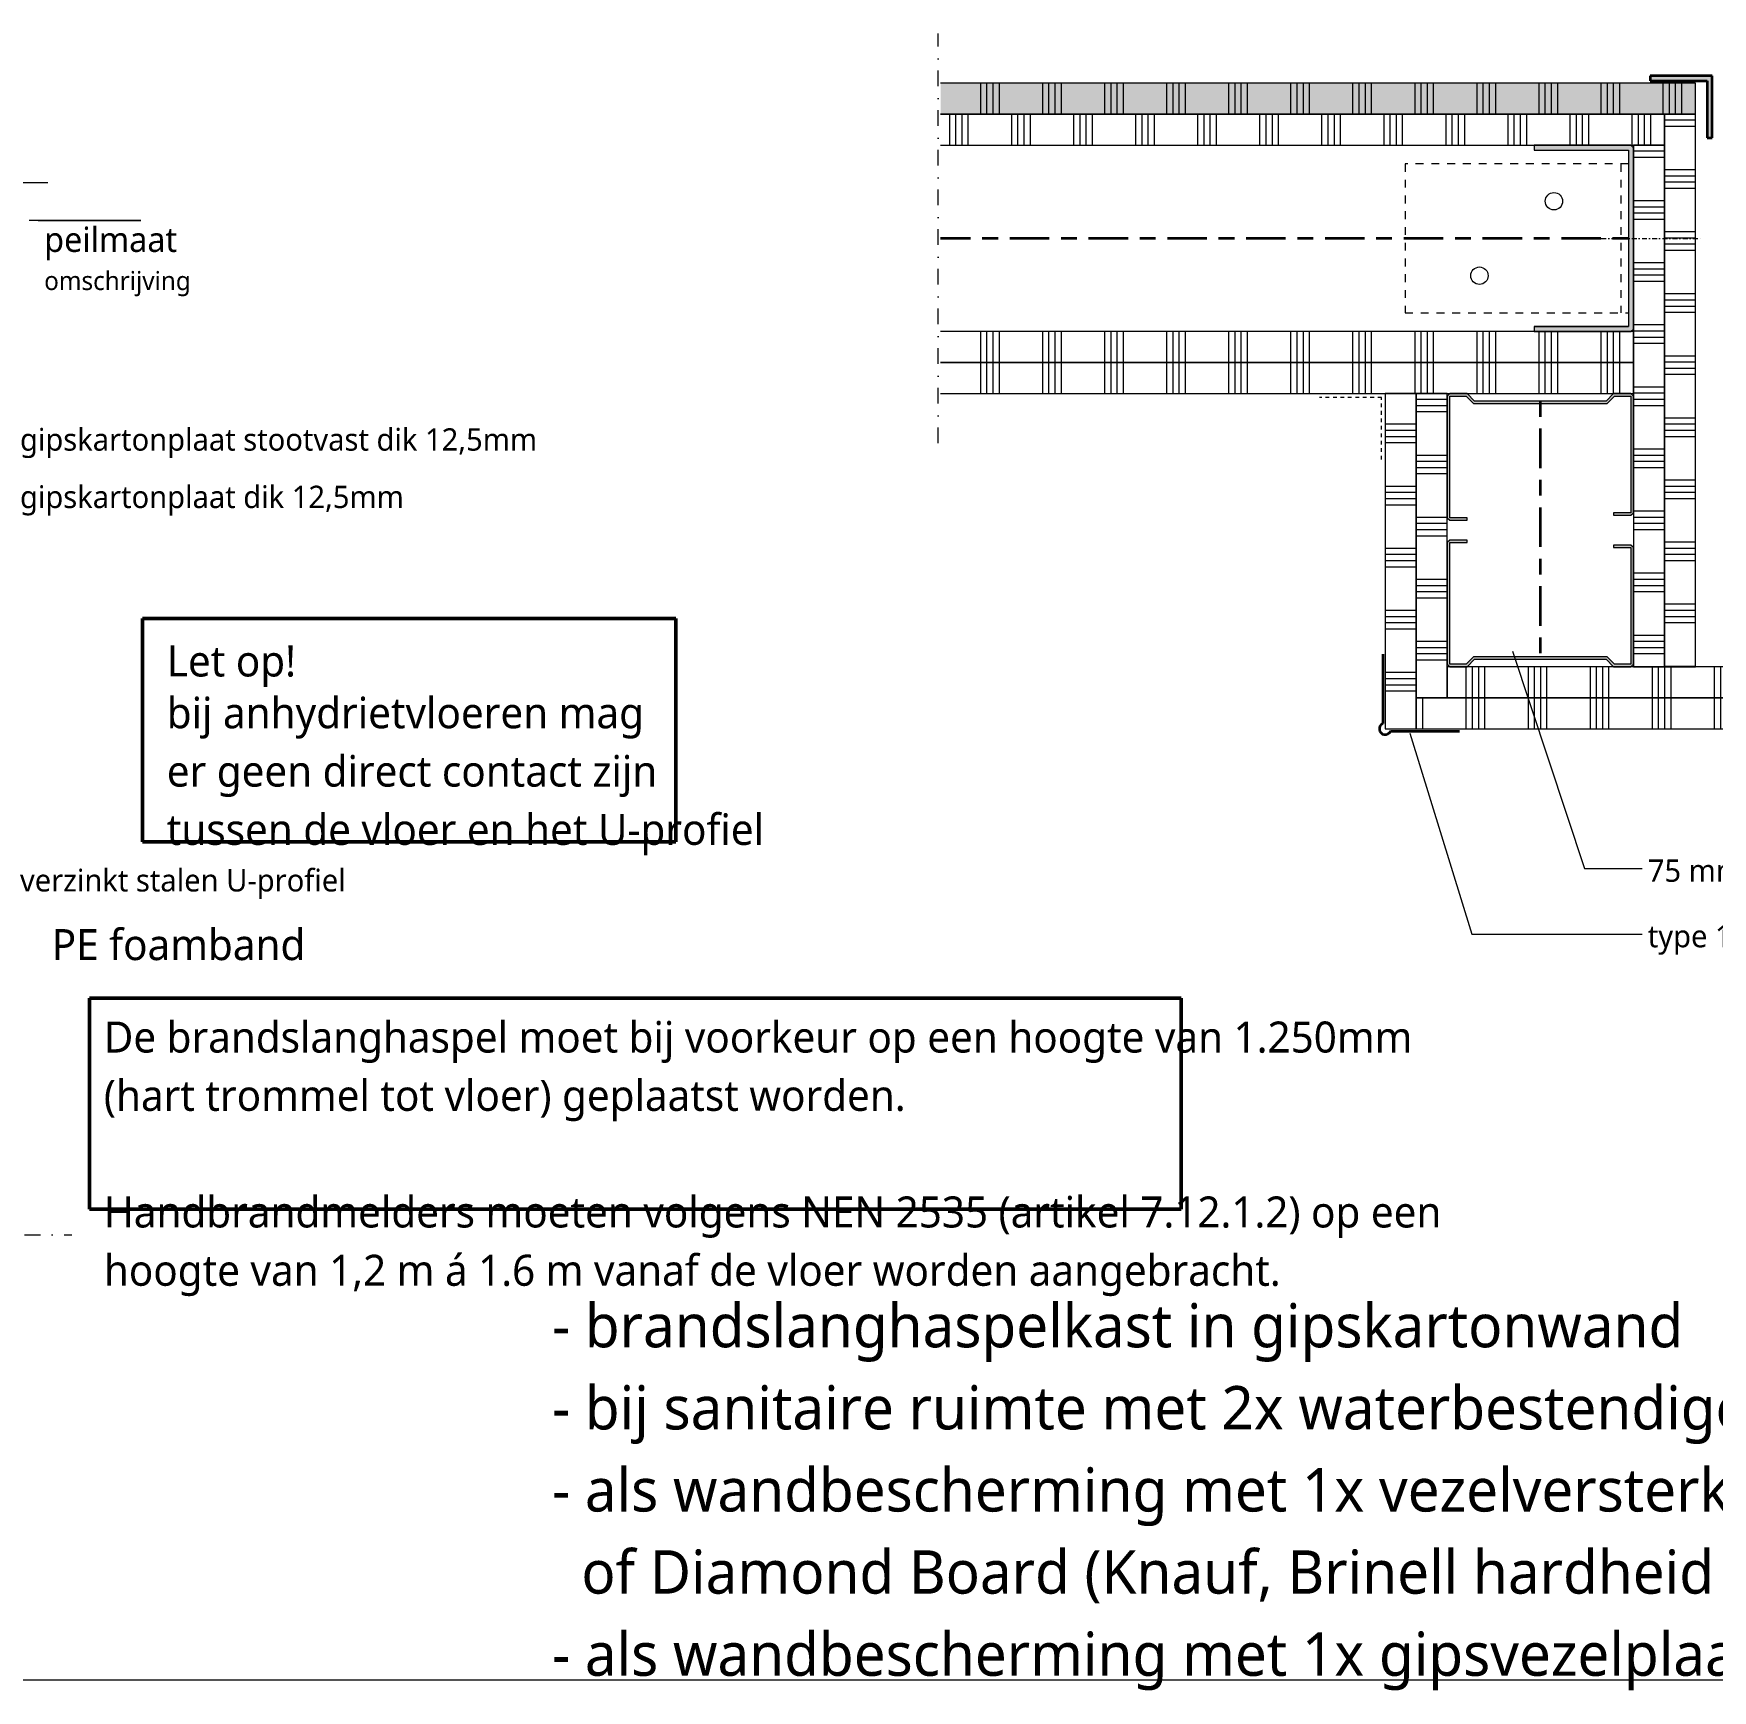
# Model space of a CAD drawing. Header units: millimetres. Extents: x -617 to 12931, y -7813 to -1363.
# Drawn here: x 9379 to 10056, y -2802 to -2135 of the extents above; entities that cross this region are included whole.
import ezdxf

# ---------------------------------------------------------------- set-up
doc = ezdxf.new("R2010")
doc.units = ezdxf.units.MM
for name, pattern in [('Center', [31.75, 6.35, -4.7625, 15.875, -4.7625]), ('Dash', [6.35, 3.175, -3.175]), ('Dash dot', [15.875, 6.35, -4.7625, 0, -4.7625]), ('Streep 1_5', [3, 1.5, -1.5]), ('Streep-stip _ detail', [4, 2, -1, 0, -1])]:
    doc.linetypes.add(name, pattern=pattern)
for name, color, linetype, lineweight in [('A-ANNO-IDEN', 131, 'Continuous', 18), ('A-ANNO-NOTE', 131, 'Continuous', 18), ('A-DETL', 90, 'Continuous', 13), ('A-DETL-CNTR', 5, 'Center', 35), ('A-DETL-GENF', 92, 'Continuous', 18), ('G-ANNO-TEXT', 231, 'Continuous', 13)]:
    doc.layers.add(name, color=color, linetype=linetype, lineweight=lineweight)
doc.styles.add('Segoe UI', font='segoeui.ttf', dxfattribs={"height": 7.5})
doc.styles.add('Segoe UI_1', font='segoeui.ttf', dxfattribs={"height": 10})
doc.styles.add('Segoe UI_2', font='segoeui.ttf', dxfattribs={"height": 9})
doc.styles.add('Segoe UI_3', font='segoeui.ttf', dxfattribs={"height": 12.5})
doc.styles.add('Segoe UI_4', font='segoeui.ttf', dxfattribs={"height": 17.5})

# ---------------------------------------------------------------- blocks, each defined once
blk = doc.blocks.new('40  gipsplaat - D12_5-2957512-22_1 Principedetails metalstud')
at = {"layer": 'A-DETL-GENF', "lineweight": 13}
h = blk.add_hatch(dxfattribs=at)
h.set_pattern_fill('FP_312', color=256, style=0, pattern_type=2)
h.set_pattern_definition([(270, (10026.492, -2167.628), (25, 1e-15), []), (270, (10023.992, -2167.628), (25, 1e-15), []), (270, (10021.492, -2167.628), (25, 1e-15), []), (270, (10018.992, -2167.628), (25, 1e-15), [])])
h.paths.add_polyline_path([(52.5, 12.5), (0, 12.5), (0, 0), (291.67, 0), (291.67, 12.5), (65.74, 12.5)])
at = {"layer": 'A-DETL-GENF'}
for p, q in [((12.5, 12.5), (0, 12.5)), ((0, 12.5), (0, 0)), ((0, 12.5), (0, 0)), ((13.5, 12.5), (12.5, 12.5)), ((13.5, 12.5), (12.5, 12.5)), ((52.5, 12.5), (13.5, 12.5)), ((291.67, 12.5), (52.5, 12.5)), ((291.67, 12.5), (52.5, 12.5)), ((0, 0), (291.67, 0))]:
    blk.add_line(p, q, dxfattribs=at)
blk = doc.blocks.new('40  gipsplaat - stootvast D12_5-2957513-22_1 Principedetails metalstud')
at = {"layer": 'A-DETL-GENF'}
blk.add_hatch(color=256, dxfattribs=at).paths.add_polyline_path([(0, 12.5), (0, 0), (304.17, 0), (304.17, 12.5), (12.5, 12.5)])
at = {"layer": 'A-DETL-GENF', "lineweight": 13}
h = blk.add_hatch(dxfattribs=at)
h.set_pattern_fill('FP_313', color=256, style=0, pattern_type=2)
h.set_pattern_definition([(270, (10038.992, -2155.128), (25, 1e-15), []), (270, (10036.492, -2155.128), (25, 1e-15), []), (270, (10033.992, -2155.128), (25, 1e-15), []), (270, (10031.492, -2155.128), (25, 1e-15), [])])
h.paths.add_polyline_path([(12.5, 12.5), (0, 12.5), (0, 0), (304.17, 0), (304.17, 12.5), (78.24, 12.5)])
at = {"layer": 'A-DETL-GENF'}
for p, q in [((12.5, 12.5), (0, 12.5)), ((0, 12.5), (0, 0)), ((0, 12.5), (0, 0)), ((304.17, 12.5), (12.5, 12.5)), ((304.17, 12.5), (12.5, 12.5)), ((0, 0), (304.17, 0)), ((0, 0), (304.17, 0))]:
    blk.add_line(p, q, dxfattribs=at)
blk = doc.blocks.new('40  gipsplaat - D12_5-2957514-22_1 Principedetails metalstud')
at = {"layer": 'A-DETL-GENF', "lineweight": 13}
h = blk.add_hatch(dxfattribs=at)
h.set_pattern_fill('FP_314', color=256, style=0, pattern_type=2)
h.set_pattern_definition([(270, (10013.992, -2267.628), (25, 1e-15), []), (270, (10011.492, -2267.628), (25, 1e-15), []), (270, (10008.992, -2267.628), (25, 1e-15), []), (270, (10006.492, -2267.628), (25, 1e-15), [])])
h.paths.add_polyline_path([(11, 12.5), (0, 12.5), (0, 0), (279.17, 0), (279.17, 12.5), (53.24, 12.5)])
at = {"layer": 'A-DETL-GENF'}
for p, q in [((1, 12.5), (0, 12.5)), ((0, 12.5), (0, 0)), ((1, 12.5), (0, 12.5)), ((0, 12.5), (0, 0)), ((8, 12.5), (1, 12.5)), ((67, 12.5), (8, 12.5)), ((67, 12.5), (8, 12.5)), ((74, 12.5), (67, 12.5)), ((75, 12.5), (74, 12.5)), ((75, 12.5), (74, 12.5)), ((100, 12.5), (75, 12.5)), ((279.17, 12.5), (100, 12.5)), ((279.17, 12.5), (100, 12.5)), ((0, 0), (279.17, 0))]:
    blk.add_line(p, q, dxfattribs=at)
blk = doc.blocks.new('40  gipsplaat - D12_5-V256-22_1 Principedetails metalstud')
at = {"layer": 'A-DETL-GENF', "lineweight": 13}
h = blk.add_hatch(dxfattribs=at)
h.set_pattern_fill('FP_315', color=256, style=0, pattern_type=2)
h.set_pattern_definition([(270, (10013.992, -2255.128), (25, 1e-15), []), (270, (10011.492, -2255.128), (25, 1e-15), []), (270, (10008.992, -2255.128), (25, 1e-15), []), (270, (10006.492, -2255.128), (25, 1e-15), [])])
h.paths.add_polyline_path([(0, 12.5), (0, 0), (279.17, 0), (279.17, 12.5), (53.24, 12.5)])
at = {"layer": 'A-DETL-GENF'}
for p, q in [((279.17, 12.5), (0, 12.5)), ((0, 12.5), (0, 0)), ((279.17, 12.5), (0, 12.5)), ((0, 0), (1, 0)), ((0, 0), (1, 0)), ((1, 0), (40, 0)), ((40, 0), (279.17, 0)), ((40, 0), (279.17, 0))]:
    blk.add_line(p, q, dxfattribs=at)
blk = doc.blocks.new('40  gipsplaat - D12_5-2957515-22_1 Principedetails metalstud')
at = {"layer": 'A-DETL-GENF', "lineweight": 13}
h = blk.add_hatch(dxfattribs=at)
h.set_pattern_fill('FP_316', color=256, style=0, pattern_type=2)
h.set_pattern_definition([(270, (10393.337, -2402.628), (25, 1e-15), []), (270, (10390.837, -2402.628), (25, 1e-15), []), (270, (10388.337, -2402.628), (25, 1e-15), []), (270, (10385.837, -2402.628), (25, 1e-15), [])])
h.paths.add_polyline_path([(11, 12.5), (0, 12.5), (0, 0), (190.44, 0), (190.44, 6.5), (263.68, 6.5), (263.68, 0), (466.85, 0), (466.85, 12.5), (21.19, 12.5)])
at = {"layer": 'A-DETL-GENF'}
for p, q in [((1, 12.5), (0, 12.5)), ((0, 12.5), (0, 0)), ((1, 12.5), (0, 12.5)), ((0, 12.5), (0, 0)), ((8, 12.5), (1, 12.5)), ((67, 12.5), (8, 12.5)), ((67, 12.5), (8, 12.5)), ((74, 12.5), (67, 12.5)), ((75, 12.5), (74, 12.5)), ((75, 12.5), (74, 12.5)), ((100, 12.5), (75, 12.5)), ((466.85, 12.5), (100, 12.5)), ((466.85, 12.5), (100, 12.5)), ((0, 0), (190.44, 0)), ((263.68, 0), (466.85, 0))]:
    blk.add_line(p, q, dxfattribs=at)
blk = doc.blocks.new('40  gipsplaat - D12_5-2957516-22_1 Principedetails metalstud')
at = {"layer": 'A-DETL-GENF', "lineweight": 13}
h = blk.add_hatch(dxfattribs=at)
h.set_pattern_fill('FP_317', color=256, style=0, pattern_type=2)
h.set_pattern_definition([(270, (10393.337, -2390.128), (25, 1e-15), []), (270, (10390.837, -2390.128), (25, 1e-15), []), (270, (10388.337, -2390.128), (25, 1e-15), []), (270, (10385.837, -2390.128), (25, 1e-15), [])])
h.paths.add_polyline_path([(11, 12.5), (0, 12.5), (0, 0), (190.44, 0), (190.44, 12.5), (21.19, 12.5)])
h.paths.add_polyline_path([(354.35, 12.5), (263.68, 12.5), (263.68, 0), (454.35, 0), (454.35, 12.5), (366.85, 12.5)])
at = {"layer": 'A-DETL-GENF'}
for p, q in [((190.44, 12.5), (0, 12.5)), ((0, 12.5), (0, 0)), ((190.44, 12.5), (0, 12.5)), ((454.35, 12.5), (263.68, 12.5)), ((454.35, 12.5), (263.68, 12.5)), ((454.35, 0), (454.35, 12.5)), ((0, 0), (1, 0)), ((0, 0), (1, 0)), ((1, 0), (8, 0)), ((8, 0), (67, 0)), ((8, 0), (67, 0)), ((67, 0), (74, 0)), ((74, 0), (75, 0)), ((74, 0), (75, 0)), ((75, 0), (100, 0)), ((100, 0), (190.44, 0)), ((100, 0), (190.44, 0)), ((263.68, 0), (354.35, 0)), ((263.68, 0), (354.35, 0)), ((354.35, 0), (379.35, 0)), ((379.35, 0), (380.35, 0)), ((379.35, 0), (380.35, 0)), ((380.35, 0), (387.35, 0)), ((387.35, 0), (446.35, 0)), ((387.35, 0), (446.35, 0)), ((446.35, 0), (453.35, 0)), ((453.35, 0), (454.35, 0)), ((453.35, 0), (454.35, 0))]:
    blk.add_line(p, q, dxfattribs=at)
blk = doc.blocks.new('40  gipsplaat - D12_5-2957517-22_1 Principedetails metalstud')
at = {"layer": 'A-DETL-GENF', "lineweight": 13}
h = blk.add_hatch(dxfattribs=at)
h.set_pattern_fill('FP_318', color=256, style=0, pattern_type=2)
h.set_pattern_definition([(270, (2412.628, 9948.992), (25, 1e-15), []), (270, (2415.128, 9948.992), (25, 1e-15), []), (270, (2417.628, 9948.992), (25, 1e-15), []), (270, (2420.128, 9948.992), (25, 1e-15), [])])
h.paths.add_polyline_path([(0, 12.5), (0, 0), (122.5, 0), (122.5, 12.5), (12.5, 12.5)])
at = {"layer": 'A-DETL-GENF'}
for p, q in [((122.5, 12.5), (0, 12.5)), ((0, 12.5), (0, 0)), ((0, 12.5), (0, 0)), ((122.5, 0), (122.5, 12.5)), ((122.5, 0), (122.5, 12.5)), ((0, 0), (13.5, 0)), ((0, 0), (13.5, 0)), ((13.5, 0), (52.5, 0)), ((52.5, 0), (62.5, 0)), ((62.5, 0), (72.5, 0)), ((62.5, 0), (72.5, 0)), ((72.5, 0), (82.5, 0)), ((82.5, 0), (121.5, 0)), ((121.5, 0), (122.5, 0)), ((121.5, 0), (122.5, 0))]:
    blk.add_line(p, q, dxfattribs=at)
blk = doc.blocks.new('40  gipsplaat - D12_5-2957518-22_1 Principedetails metalstud')
at = {"layer": 'A-DETL-GENF', "lineweight": 13}
h = blk.add_hatch(dxfattribs=at)
h.set_pattern_fill('FP_319', color=256, style=0, pattern_type=2)
h.set_pattern_definition([(270, (2425.128, 9936.492), (25, 1e-15), []), (270, (2427.628, 9936.492), (25, 1e-15), []), (270, (2430.128, 9936.492), (25, 1e-15), []), (270, (2432.628, 9936.492), (25, 1e-15), [])])
h.paths.add_polyline_path([(0, 0), (135, 0), (135, 12.5), (0, 12.5)])
at = {"layer": 'A-DETL-GENF'}
for p, q in [((135, 12.5), (0, 12.5)), ((0, 12.5), (0, 0)), ((135, 12.5), (0, 12.5)), ((0, 12.5), (0, 0)), ((135, 0), (135, 12.5)), ((135, 0), (135, 12.5)), ((0, 0), (135, 0)), ((0, 0), (135, 0))]:
    blk.add_line(p, q, dxfattribs=at)
blk = doc.blocks.new('40  gipsplaat - D12_5-2957519-22_1 Principedetails metalstud')
at = {"layer": 'A-DETL-GENF', "lineweight": 13}
h = blk.add_hatch(dxfattribs=at)
h.set_pattern_fill('FP_320', color=256, style=0, pattern_type=2)
h.set_pattern_definition([(90, (-2190.128, -10023.992), (-25, 1e-15), []), (90, (-2192.628, -10023.992), (-25, 1e-15), []), (90, (-2195.128, -10023.992), (-25, 1e-15), []), (90, (-2197.628, -10023.992), (-25, 1e-15), [])])
h.paths.add_polyline_path([(210, 0), (210, 12.5), (0, 12.5), (0, 0), (209, 0)])
at = {"layer": 'A-DETL-GENF'}
for p, q in [((210, 12.5), (0, 12.5)), ((0, 12.5), (0, 0)), ((0, 12.5), (0, 0)), ((210, 0), (210, 12.5)), ((210, 0), (210, 12.5)), ((0, 0), (1, 0)), ((0, 0), (1, 0)), ((1, 0), (74, 0)), ((74, 0), (101, 0)), ((74, 0), (101, 0)), ((101, 0), (140, 0)), ((140, 0), (148, 0)), ((148, 0), (162, 0)), ((148, 0), (162, 0)), ((162, 0), (170, 0)), ((170, 0), (209, 0)), ((209, 0), (210, 0)), ((209, 0), (210, 0))]:
    blk.add_line(p, q, dxfattribs=at)
blk = doc.blocks.new('40  gipsplaat - D12_5-2957520-22_1 Principedetails metalstud')
at = {"layer": 'A-DETL-GENF', "lineweight": 13}
h = blk.add_hatch(dxfattribs=at)
h.set_pattern_fill('FP_321', color=256, style=0, pattern_type=2)
h.set_pattern_definition([(90, (-2177.628, -10036.492), (-25, 1e-15), []), (90, (-2180.128, -10036.492), (-25, 1e-15), []), (90, (-2182.628, -10036.492), (-25, 1e-15), []), (90, (-2185.128, -10036.492), (-25, 1e-15), [])])
h.paths.add_polyline_path([(222.5, 12.5), (0, 12.5), (0, 0), (222.5, 0)])
at = {"layer": 'A-DETL-GENF'}
for p, q in [((222.5, 12.5), (0, 12.5)), ((0, 12.5), (0, 0)), ((222.5, 12.5), (0, 12.5)), ((0, 12.5), (0, 0)), ((222.5, 0), (222.5, 12.5)), ((222.5, 0), (222.5, 12.5)), ((0, 0), (222.5, 0)), ((0, 0), (222.5, 0))]:
    blk.add_line(p, q, dxfattribs=at)
blk = doc.blocks.new('22 metalstud profiel - 75 mm vert-4394541-22_1 Principedetails metalstud')
at = {"layer": 'A-DETL-GENF'}
blk.add_hatch(color=256, dxfattribs=at).paths.add_polyline_path([(29.5, 0), (26.5, -3), (-26.5, -3), (-29.5, 0), (-36.5, 0), (-37.5, -1), (-37.5, -50), (-36.5, -51), (-29.5, -51), (-29.5, -50), (-36.5, -50), (-36.5, -1), (-29.91, -1), (-26.91, -4), (26.91, -4), (29.91, -1), (36.5, -1), (36.5, -48), (29.5, -48), (29.5, -49), (36.5, -49), (37.5, -48), (37.5, -1), (36.5, 0)])
for p, q in [((-36.5, 0), (-37.5, -1)), ((-29.5, 0), (-36.5, 0)), ((-26.5, -3), (-29.5, 0)), ((29.5, 0), (26.5, -3)), ((36.5, 0), (29.5, 0)), ((37.5, -1), (36.5, 0)), ((-37.5, -1), (-37.5, -50)), ((-36.5, -50), (-36.5, -1)), ((-36.5, -1), (-29.91, -1)), ((-29.91, -1), (-26.91, -4)), ((-26.91, -4), (26.91, -4)), ((26.5, -3), (-26.5, -3)), ((26.91, -4), (29.91, -1)), ((29.91, -1), (36.5, -1)), ((36.5, -1), (36.5, -48)), ((37.5, -48), (37.5, -1)), ((-37.5, -50), (-36.5, -51)), ((-29.5, -50), (-36.5, -50)), ((-36.5, -51), (-29.5, -51)), ((-29.5, -51), (-29.5, -50)), ((36.5, -48), (29.5, -48)), ((29.5, -48), (29.5, -49)), ((29.5, -49), (36.5, -49)), ((36.5, -49), (37.5, -48))]:
    blk.add_line(p, q, dxfattribs=at)
blk = doc.blocks.new('22 metalstud profiel - 75 mm vert-4394546-22_1 Principedetails metalstud')
at = {"layer": 'A-DETL-GENF'}
blk.add_hatch(color=256, dxfattribs=at).paths.add_polyline_path([(-37.5, 50), (-37.5, 1), (-36.5, 0), (-29.5, 0), (-26.5, 3), (26.5, 3), (29.5, 0), (36.5, 0), (37.5, 1), (37.5, 48), (36.5, 49), (29.5, 49), (29.5, 48), (36.5, 48), (36.5, 1), (29.91, 1), (26.91, 4), (-26.91, 4), (-29.91, 1), (-36.5, 1), (-36.5, 50), (-29.5, 50), (-29.5, 51), (-36.5, 51)])
for p, q in [((-36.5, 51), (-37.5, 50)), ((-37.5, 50), (-37.5, 1)), ((-29.5, 51), (-36.5, 51)), ((-36.5, 1), (-36.5, 50)), ((-36.5, 50), (-29.5, 50)), ((-29.5, 50), (-29.5, 51)), ((36.5, 49), (29.5, 49)), ((29.5, 49), (29.5, 48)), ((29.5, 48), (36.5, 48)), ((37.5, 48), (36.5, 49)), ((36.5, 48), (36.5, 1)), ((37.5, 1), (37.5, 48)), ((-37.5, 1), (-36.5, 0)), ((-29.91, 1), (-36.5, 1)), ((-36.5, 0), (-29.5, 0)), ((-26.91, 4), (-29.91, 1)), ((-29.5, 0), (-26.5, 3)), ((26.91, 4), (-26.91, 4)), ((-26.5, 3), (26.5, 3)), ((26.5, 3), (29.5, 0)), ((29.91, 1), (26.91, 4)), ((29.5, 0), (36.5, 0)), ((36.5, 1), (29.91, 1)), ((36.5, 0), (37.5, 1))]:
    blk.add_line(p, q, dxfattribs=at)
blk = doc.blocks.new('00 afbreeklijn 1 s l - Type 1-2338414-22_1 Principedetails metalstud')
at = {"layer": 'A-DETL-GENF', "linetype": 'Dash dot'}
blk.add_line((145, 0), (-20, 0), dxfattribs=at)
blk = doc.blocks.new('42 hoekprofiel droogbouw - type 1078-4973246-22_1 Principedetails metalstud')
at = {"layer": 'A-DETL-GENF', "lineweight": 35}
for p, q in [((1, 2.14), (1, 30)), ((-30, -1), (-2.14, -1))]:
    blk.add_line(p, q, dxfattribs=at)
blk.add_arc((0, 0), 2.37, 205, 65, dxfattribs=at)
blk = doc.blocks.new('22 verzwaard metalstud profiel - 75 mm-V272-22_1 Principedetails metalstud')
at = {"layer": 'A-DETL-GENF'}
blk.add_hatch(color=256, dxfattribs=at).paths.add_polyline_path([(37.5, -40), (37.5, -1), (36.5, 0), (-36.5, 0), (-37.5, -1), (-37.5, -40), (-35.5, -40), (-35.5, -2), (35.5, -2), (35.5, -40)])
for p, q in [((-36.5, 0), (-37.5, -1)), ((-37.5, -1), (-36.5, 0)), ((36.5, 0), (-36.5, 0)), ((36.5, 0), (-36.5, 0)), ((37.5, -1), (36.5, 0)), ((-37.5, -1), (-37.5, -40)), ((-37.5, -40), (-37.5, -1)), ((-35.5, -2), (35.5, -2)), ((-35.5, -40), (-35.5, -2)), ((-35.5, -40), (-35.5, -2)), ((-35.5, -2), (35.5, -2)), ((35.5, -2), (35.5, -40)), ((35.5, -40), (35.5, -2)), ((37.5, -1), (36.5, 0)), ((37.5, -40), (37.5, -1)), ((37.5, -40), (37.5, -1)), ((-37.5, -40), (-35.5, -40)), ((-37.5, -40), (-35.5, -40)), ((35.5, -40), (37.5, -40)), ((35.5, -40), (37.5, -40))]:
    blk.add_line(p, q, dxfattribs=at)
blk = doc.blocks.new('42 voegband - 42 DI voegband s e-2057820-22_1 Principedetails metalstud')
at = {"layer": 'A-DETL-GENF', "linetype": 'Streep 1_5'}
for p, q in [((-1.5, -1.5), (-26.5, -1.5)), ((-1.5, -26.5), (-1.5, -1.5))]:
    blk.add_line(p, q, dxfattribs=at)
blk = doc.blocks.new('30 L-anker plat a e - 90x60-2057174-22_1 Principedetails metalstud')
at = {"layer": 'A-DETL-GENF', "linetype": 'Dash'}
for p, q in [((35, 90), (-25, 90)), ((-25, 90), (-25, 0)), ((35, 0), (35, 90)), ((35, 3), (-25, 3)), ((35, 0), (-25, 0))]:
    blk.add_line(p, q, dxfattribs=at)
at = {"layer": 'A-DETL-GENF', "linetype": 'Streep-stip _ detail', "lineweight": 13}
blk.add_line((5, 15), (5, -30), dxfattribs=at)
at = {"layer": 'A-DETL-GENF', "lineweight": 13}
for centre in [(-10, 60), (20, 30)]:
    blk.add_circle(centre, 3.5, dxfattribs=at)
blk = doc.blocks.new('23 vloerweergave - 23 DI vloerweergave s e-4415489-22_1 Principedetails metalstud')
at = {"layer": 'A-DETL-GENF', "linetype": 'Dash dot'}
blk.add_hatch(color=256, dxfattribs=at).paths.add_polyline_path([(-169.16, 0), (169.16, 0), (169.16, 59), (-169.16, 59)])
for p, q in [((-170.16, 80), (-170.16, -20)), ((170.16, 80), (170.16, 61)), ((-171.16, 60), (-190.16, 60)), ((190.16, 60), (-169.16, 60)), ((170.16, 59), (170.16, -20))]:
    blk.add_line(p, q, dxfattribs=at)
at = {"layer": 'A-DETL-GENF', "lineweight": 50}
blk.add_line((-169.16, 0), (169.16, 0), dxfattribs=at)

msp = doc.modelspace()

# ---------------------------------------------------------------- hatches: boundary and pattern name
at = {"layer": 'A-DETL-GENF'}
msp.add_hatch(color=7, dxfattribs=at).paths.add_polyline_path([(10055.72, -2177.13), (10055.72, -2152.13), (10030.72, -2152.13), (10030.72, -2154.13), (10053.72, -2154.13), (10053.72, -2177.13)])

# ---------------------------------------------------------------- linework, layer by layer
at = {"layer": 'A-ANNO-IDEN'}
for p, q in [((9975.25, -2383.85), (10004.34, -2471.45)), ((9933.89, -2416.85), (9958.95, -2497.83)), ((10004.34, -2471.45), (10027.87, -2471.45)), ((9958.95, -2497.83), (10027.87, -2497.83))]:
    msp.add_line(p, q, dxfattribs=at)
at = {"layer": 'A-ANNO-NOTE'}
msp.add_line((9370.09, -2195.13), (9385.09, -2195.13), dxfattribs=at)
at = {"layer": 'A-DETL', "lineweight": 35}
for p, q in [((10055.72, -2152.13), (10030.72, -2152.13)), ((10030.72, -2152.13), (10030.72, -2154.13)), ((10030.72, -2154.13), (10053.72, -2154.13)), ((10053.72, -2154.13), (10053.72, -2177.13)), ((10055.72, -2177.13), (10055.72, -2152.13)), ((10053.72, -2177.13), (10055.72, -2177.13))]:
    msp.add_line(p, q, dxfattribs=at)
at = {"layer": 'A-DETL', "lineweight": 50}
for p, q in [((9423.22, -2370.67), (9423.22, -2460.67)), ((9638.22, -2370.67), (9423.22, -2370.67)), ((9638.22, -2460.67), (9638.22, -2370.67)), ((9423.22, -2460.67), (9638.22, -2460.67)), ((9401.87, -2523.63), (9401.87, -2608.63)), ((9841.82, -2523.63), (9401.87, -2523.63)), ((9841.82, -2608.63), (9841.82, -2523.63)), ((9401.87, -2608.63), (9841.82, -2608.63))]:
    msp.add_line(p, q, dxfattribs=at)
at = {"layer": 'A-DETL', "lineweight": 18}
msp.add_line((8780.71, -2798.15), (10780.71, -2798.15), dxfattribs=at)
at = {"layer": 'A-DETL-CNTR'}
for p, q in [((10021.99, -2217.63), (9744.82, -2217.63)), ((9986.49, -2283.13), (9986.49, -2386.13))]:
    msp.add_line(p, q, dxfattribs=at)

# ---------------------------------------------------------------- block references
at = {"layer": 'A-DETL-GENF', "linetype": 'Dash dot'}
for name, p, rotation in [('00 afbreeklijn 1 s l - Type 1-2338414-22_1 Principedetails metalstud', (9743.82, -2155.13), 270), ('23 vloerweergave - 23 DI vloerweergave s e-4415489-22_1 Principedetails metalstud', (9204.59, -2558.96), 180)]:
    msp.add_blockref(name, p, dxfattribs=dict(at, rotation=rotation))
at = {"layer": 'A-DETL-GENF'}
for name, p, rotation in [('40  gipsplaat - stootvast D12_5-2957513-22_1 Principedetails metalstud', (10048.99, -2155.13), 180), ('40  gipsplaat - D12_5-2957512-22_1 Principedetails metalstud', (10036.49, -2167.63), 180), ('40  gipsplaat - D12_5-2957520-22_1 Principedetails metalstud', (10036.49, -2167.63), 270), ('22 verzwaard metalstud profiel - 75 mm-V272-22_1 Principedetails metalstud', (10023.99, -2217.63), 269.9999999999999), ('40  gipsplaat - D12_5-2957519-22_1 Principedetails metalstud', (10023.99, -2180.13), 270), ('40  gipsplaat - D12_5-V256-22_1 Principedetails metalstud', (10023.99, -2255.13), 180), ('40  gipsplaat - D12_5-2957514-22_1 Principedetails metalstud', (10023.99, -2267.63), 180), ('40  gipsplaat - D12_5-2957518-22_1 Principedetails metalstud', (9936.49, -2415.13), 90), ('40  gipsplaat - D12_5-2957517-22_1 Principedetails metalstud', (9948.99, -2402.63), 90), ('40  gipsplaat - D12_5-2957516-22_1 Principedetails metalstud', (10403.34, -2390.13), 180), ('40  gipsplaat - D12_5-2957515-22_1 Principedetails metalstud', (10403.34, -2402.63), 180)]:
    msp.add_blockref(name, p, dxfattribs=dict(at, rotation=rotation))
at = {"layer": 'A-DETL-GENF', "linetype": 'Streep-stip _ detail', "lineweight": 13, "rotation": 89.99999999999974}
msp.add_blockref('30 L-anker plat a e - 90x60-2057174-22_1 Principedetails metalstud', (10021.99, -2222.63), dxfattribs=at)
at = {"layer": 'A-DETL-GENF', "linetype": 'Streep 1_5'}
msp.add_blockref('42 voegband - 42 DI voegband s e-2057820-22_1 Principedetails metalstud', (9923.99, -2280.13), dxfattribs=at)
at = {"layer": 'A-DETL-GENF'}
for name, p in [('22 metalstud profiel - 75 mm vert-4394541-22_1 Principedetails metalstud', (9986.49, -2280.13)), ('22 metalstud profiel - 75 mm vert-4394546-22_1 Principedetails metalstud', (9986.49, -2390.13))]:
    msp.add_blockref(name, p, dxfattribs=at)
at = {"layer": 'A-DETL-GENF', "lineweight": 35, "rotation": 269.9999999999998}
msp.add_blockref('42 hoekprofiel droogbouw - type 1078-4973246-22_1 Principedetails metalstud', (9923.99, -2415.13), dxfattribs=at)

# ---------------------------------------------------------------- texts
at = {"layer": 'A-ANNO-IDEN', "lineweight": 13, "char_height": 9, "attachment_point": 1, "style": 'Segoe UI_2', "bg_fill": 3, "box_fill_scale": 1.25, "bg_fill_color": 9, "bg_fill_true_color": 13158600, "bg_fill_transparency": 0}
for s, insert, width in [('gipskartonplaat stootvast dik 12,5mm', (9373.89, -2294.1), 267.7636), ('gipskartonplaat dik 12,5mm', (9373.89, -2317.22), 198.8185), ('verzinkt stalen U-profiel', (9373.89, -2471.65), 169.9577)]:
    msp.add_mtext(s, dxfattribs=dict(at, insert=insert, width=width))
at = {"layer": 'A-ANNO-NOTE', "lineweight": 13, "insert": (9383.64, -2230.91), "char_height": 7.5, "width": 72.5527, "attachment_point": 1, "style": 'Segoe UI', "bg_fill": 3, "box_fill_scale": 1.25, "bg_fill_color": 9, "bg_fill_true_color": 13158600, "bg_fill_transparency": 0}
msp.add_mtext('omschrijving', dxfattribs=at)
at = {"layer": 'G-ANNO-TEXT', "color": 7, "attachment_point": 1}
for s, insert, char_height, width, style in [('Let op!', (9433.04, -2381.56), 12.5, 65.3375, 'Segoe UI_3'), ('bij anhydrietvloeren mag', (9433.04, -2402.42), 12.5, 234.4936, 'Segoe UI_3'), ('er geen direct contact zijn', (9433.04, -2425.91), 12.5, 243.3122, 'Segoe UI_3'), ('PE foamband', (9386.7, -2495.79), 12.5, 125.0632, 'Segoe UI_3'), ('De brandslanghaspel moet bij voorkeur op een hoogte van 1.250mm', (9407.69, -2533.03), 12.5, 647.7635, 'Segoe UI_3'), ('(hart trommel tot vloer) geplaatst worden.', (9407.69, -2556.51), 12.5, 394.4303, 'Segoe UI_3'), ('Handbrandmelders moeten volgens NEN 2535 (artikel 7.12.1.2) op een', (9407.69, -2603.48), 12.5, 662.9956, 'Segoe UI_3'), ('hoogte van 1,2 m á 1.6 m vanaf de vloer worden aangebracht.', (9407.69, -2626.96), 12.5, 581.6243, 'Segoe UI_3'), ('- brandslanghaspelkast in gipskartonwand', (9588.24, -2646.75), 17.5, 558.7762, 'Segoe UI_4'), ('- bij sanitaire ruimte met 2x waterbestendige cementplaten: Aquaroc (Gyproc) of Aquapanel (Knauf)', (9588.24, -2679.82), 17.5, 1316.7717, 'Segoe UI_4'), ('- als wandbescherming met 1x vezelversterkte gipskartonplaat: Duragyp (Gyproc, Brinell hardheid 27 N/mm2 )', (9588.24, -2712.89), 17.5, 1455.0628, 'Segoe UI_4'), ('  of Diamond Board (Knauf, Brinell hardheid 34 N/mm2)', (9588.24, -2745.96), 17.5, 736.7508, 'Segoe UI_4'), ('- als wandbescherming met 1x gipsvezelplaat: Rigidur (Gyproc, Brinell hardheid 35 N/mm2) Let op! zaagwerk.', (9588.24, -2779.04), 17.5, 1444.24, 'Segoe UI_4')]:
    msp.add_mtext(s, dxfattribs=dict(at, insert=insert, char_height=char_height, width=width, style=style))

# ---------------------------------------------------------------- next in the draw order: texts
at = {"layer": 'A-ANNO-IDEN', "lineweight": 13, "char_height": 9, "attachment_point": 1, "style": 'Segoe UI_2', "bg_fill": 3, "box_fill_scale": 1.25, "bg_fill_color": 9, "bg_fill_true_color": 13158600, "bg_fill_transparency": 0}
for s, insert, width in [('75 mm vert', (10029.81, -2467.75), 80.9704), ('type 1078', (10029.81, -2494.13), 70.9493)]:
    msp.add_mtext(s, dxfattribs=dict(at, insert=insert, width=width))
at = {"layer": 'A-ANNO-NOTE', "lineweight": 13, "insert": (9383.64, -2213.07), "char_height": 10, "width": 65.3375, "attachment_point": 1, "style": 'Segoe UI_1', "bg_fill": 3, "box_fill_scale": 1.25, "bg_fill_color": 9, "bg_fill_true_color": 13158600, "bg_fill_transparency": 0}
msp.add_mtext('peilmaat', dxfattribs=at)
at = {"layer": 'G-ANNO-TEXT', "color": 7, "insert": (9433.04, -2449.39), "char_height": 12.5, "width": 297.0252, "attachment_point": 1, "style": 'Segoe UI_3'}
msp.add_mtext('tussen de vloer en het U-profiel', dxfattribs=at)

# ---------------------------------------------------------------- next in the draw order: linework, layer by layer
at = {"layer": 'A-ANNO-NOTE'}
msp.add_line((9377.59, -2210.23), (9422.59, -2210.23), dxfattribs=at)

doc.saveas('drawing.dxf')
